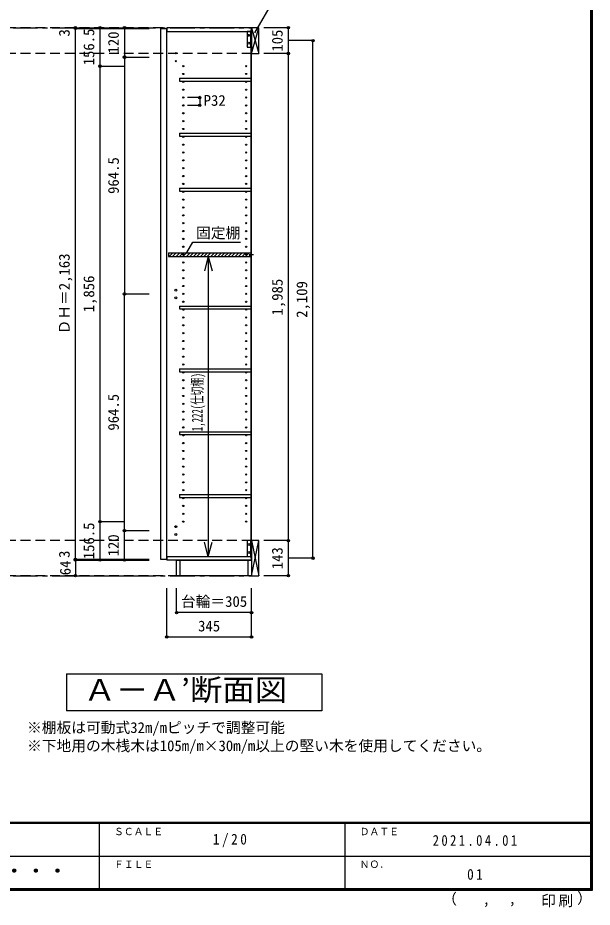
# Model space of a CAD drawing. Units: millimetres at full size, sheet at 1:20. Extents: x -3893 to 3907, y -2871 to 2783.
# Drawn here: x 1568 to 3907, y -2871 to 753 of the extents above; entities that cross this region are included whole.
import ezdxf
from ezdxf.enums import TextEntityAlignment as Align

# ---------------------------------------------------------------- set-up
doc = ezdxf.new("R2010")
doc.units = ezdxf.units.MM
doc.header["$LTSCALE"] = 20
doc.header["$PDMODE"] = 32
doc.header["$PDSIZE"] = 10
doc.linetypes.add('CHAIN1', pattern=[8, 5, -1, 1, -1])
doc.linetypes.add('DASHED2', pattern=[3, 2, -1])
for name, color, linetype in [('0-1_本体', 2, 'Continuous'), ('0-2_扉', 3, 'Continuous'), ('0-4_棚', 3, 'Continuous'), ('0-5_ダボ', 7, 'Continuous'), ('0-6_桟木', 3, 'Continuous'), ('0-9_', 7, 'Continuous'), ('0-A_文字', 7, 'Continuous'), ('0-B_寸法', 4, 'Continuous'), ('0-C_ハッチ', 4, 'Continuous'), ('F-1_枠', 6, 'Continuous'), ('F-A_文字', 7, 'Continuous')]:
    doc.layers.add(name, color=color, linetype=linetype)
doc.styles.add('ＭＳ ゴシック', font='')
doc.styles.get('ＭＳ ゴシック').set_extended_font_data('MS Gothic')

msp = doc.modelspace()

# ---------------------------------------------------------------- linework, layer by layer
at = {"layer": '0-1_本体'}
for p, q in [((2174.8, 712.33), (2174.8, 697.33)), ((2519.8, 712.33), (2174.8, 712.33)), ((2174.8, 697.33), (2516.8, 697.33)), ((2516.8, 704.33), (2519.8, 704.33)), ((2516.8, 704.33), (2516.8, -1448.67)), ((2518.8, 704.33), (2518.8, -1448.67)), ((2519.8, 704.33), (2519.8, 712.33)), ((2174.8, -1441.67), (2174.8, -1456.67)), ((2174.8, -1441.67), (2516.8, -1441.67)), ((2516.8, -1448.67), (2519.8, -1448.67)), ((2519.8, -1448.67), (2519.8, -1456.67)), ((2519.8, -1456.67), (2174.8, -1456.67))]:
    msp.add_line(p, q, dxfattribs=at)
at = {"layer": '0-1_本体', "color": 7}
msp.add_line((2519.8, -1456.67), (2519.8, 712.33), dxfattribs=at)
at = {"layer": '0-2_扉', "color": 2}
for p, q in [((2149.8, 709.33), (2173.8, 709.33)), ((2149.8, 709.33), (2149.8, -1453.67)), ((2173.8, 709.33), (2173.8, -1453.67)), ((2149.8, -1453.67), (2173.8, -1453.67))]:
    msp.add_line(p, q, dxfattribs=at)
at = {"layer": '0-4_棚', "color": 2}
for p, q in [((2226.8, 506.33), (2516.8, 506.33)), ((2226.8, 282.33), (2516.8, 282.33)), ((2226.8, 282.33), (2226.8, 270.33)), ((2226.8, 270.33), (2516.8, 270.33)), ((2226.8, 58.33), (2516.8, 58.33)), ((2226.8, 58.33), (2226.8, 46.33)), ((2226.8, 46.33), (2516.8, 46.33)), ((2181.8, -204.67), (2516.8, -204.67)), ((2181.8, -204.67), (2181.8, -219.67)), ((2181.8, -219.67), (2516.8, -219.67)), ((2226.8, -421.67), (2516.8, -421.67)), ((2226.8, -421.67), (2226.8, -433.67)), ((2226.8, -433.67), (2516.8, -433.67)), ((2226.8, -677.67), (2516.8, -677.67)), ((2226.8, -677.67), (2226.8, -689.67)), ((2226.8, -689.67), (2516.8, -689.67)), ((2226.8, -933.67), (2516.8, -933.67)), ((2226.8, -933.67), (2226.8, -945.67)), ((2226.8, -945.67), (2516.8, -945.67)), ((2226.8, -1189.67), (2226.8, -1201.67)), ((2226.8, -1189.67), (2516.8, -1189.67)), ((2226.8, -1201.67), (2516.8, -1201.67))]:
    msp.add_line(p, q, dxfattribs=at)
msp.add_lwpolyline([(2226.8, 506.33), (2226.8, 494.33), (2516.8, 494.33)], dxfattribs=at)
at = {"layer": '0-5_ダボ'}
for centre, radius in [((2211.8, 608.33), 2.5), ((2211.8, 576.33), 2.5), ((2241.8, 555.83), 2.5), ((2497.8, 555.83), 2.5), ((2241.8, 523.83), 2.5), ((2497.8, 523.83), 2.5), ((2241.8, 491.83), 2.5), ((2497.8, 491.83), 2.5), ((2241.8, 459.83), 2.5), ((2497.8, 459.83), 2.5), ((2241.8, 427.83), 2.5), ((2497.8, 427.83), 2.5), ((2241.8, 395.83), 2.5), ((2241.8, 363.83), 2.5), ((2497.8, 395.83), 2.5), ((2497.8, 363.83), 2.5), ((2241.8, 331.83), 2.5), ((2497.8, 331.83), 2.5), ((2241.8, 299.83), 2.5), ((2497.8, 299.83), 2.5), ((2241.8, 267.83), 2.5), ((2497.8, 267.83), 2.5), ((2241.8, 235.83), 2.5), ((2497.8, 235.83), 2.5), ((2241.8, 203.83), 2.5), ((2497.8, 203.83), 2.5), ((2241.8, 171.83), 2.5), ((2497.8, 171.83), 2.5), ((2241.8, 139.83), 2.5), ((2241.8, 107.83), 2.5), ((2497.8, 139.83), 2.5), ((2497.8, 107.83), 2.5), ((2241.8, 75.83), 2.5), ((2497.8, 75.83), 2.5), ((2241.8, 43.83), 2.5), ((2497.8, 43.83), 2.5), ((2241.8, 11.83), 2.5), ((2497.8, 11.83), 2.5), ((2241.8, -20.17), 2.5), ((2497.8, -20.17), 2.5), ((2241.8, -52.17), 2.5), ((2497.8, -52.17), 2.5), ((2241.8, -84.17), 2.5), ((2497.8, -84.17), 2.5), ((2241.8, -116.17), 2.5), ((2497.8, -116.17), 2.5), ((2241.8, -148.17), 2.5), ((2241.8, -180.17), 2.5), ((2497.8, -148.17), 2.5), ((2497.8, -180.17), 2.5), ((2241.8, -212.17), 2.5), ((2497.8, -212.17), 2.5), ((2241.8, -244.17), 2.5), ((2497.8, -244.17), 2.5), ((2241.8, -276.17), 2.5), ((2497.8, -276.17), 2.5), ((2241.8, -308.17), 2.5), ((2497.8, -308.17), 2.5), ((2211.8, -356.62), 4), ((2241.8, -340.17), 2.5), ((2497.8, -340.17), 2.5), ((2211.8, -388.62), 4), ((2241.8, -372.17), 2.5), ((2497.8, -372.17), 2.5), ((2241.8, -404.17), 2.5), ((2241.8, -436.17), 2.5), ((2497.8, -404.17), 2.5), ((2497.8, -436.17), 2.5), ((2241.8, -468.17), 2.5), ((2497.8, -468.17), 2.5), ((2241.8, -500.17), 2.5), ((2497.8, -500.17), 2.5), ((2241.8, -532.17), 2.5), ((2497.8, -532.17), 2.5), ((2241.8, -564.17), 2.5), ((2497.8, -564.17), 2.5), ((2241.8, -596.17), 2.5), ((2497.8, -596.17), 2.5), ((2241.8, -628.17), 2.5), ((2497.8, -628.17), 2.5), ((2241.8, -660.17), 2.5), ((2497.8, -660.17), 2.5), ((2241.8, -692.17), 2.5), ((2241.8, -724.17), 2.5), ((2497.8, -692.17), 2.5), ((2497.8, -724.17), 2.5), ((2241.8, -756.17), 2.5), ((2497.8, -756.17), 2.5), ((2241.8, -788.17), 2.5), ((2497.8, -788.17), 2.5), ((2241.8, -820.17), 2.5), ((2497.8, -820.17), 2.5), ((2241.8, -852.17), 2.5), ((2497.8, -852.17), 2.5), ((2241.8, -884.17), 2.5), ((2497.8, -884.17), 2.5), ((2241.8, -916.17), 2.5), ((2497.8, -916.17), 2.5), ((2241.8, -948.17), 2.5), ((2241.8, -980.17), 2.5), ((2497.8, -948.17), 2.5), ((2497.8, -980.17), 2.5), ((2241.8, -1012.17), 2.5), ((2497.8, -1012.17), 2.5), ((2241.8, -1044.17), 2.5), ((2497.8, -1044.17), 2.5), ((2241.8, -1076.17), 2.5), ((2497.8, -1076.17), 2.5), ((2241.8, -1108.17), 2.5), ((2497.8, -1108.17), 2.5), ((2241.8, -1140.17), 2.5), ((2497.8, -1140.17), 2.5), ((2241.8, -1172.17), 2.5), ((2497.8, -1172.17), 2.5), ((2241.8, -1204.17), 2.5), ((2497.8, -1204.17), 2.5), ((2241.8, -1236.17), 2.5), ((2241.8, -1268.17), 2.5), ((2497.8, -1236.17), 2.5), ((2497.8, -1268.17), 2.5), ((2241.8, -1300.17), 2.5), ((2497.8, -1300.17), 2.5), ((2211.8, -1320.67), 4), ((2211.8, -1352.67), 4)]:
    msp.add_circle(centre, radius, dxfattribs=at)
at = {"layer": '0-6_桟木'}
for p, q in [((2501.8, 697.33), (2501.8, 633.33)), ((2516.8, 697.33), (2501.8, 697.33)), ((2516.8, 633.33), (2516.8, 697.33)), ((2519.8, 712.33), (2519.8, 607.33)), ((2549.8, 712.33), (2519.8, 712.33)), ((2549.8, 607.33), (2549.8, 712.33)), ((2501.8, 633.33), (2516.8, 633.33)), ((2519.8, 607.33), (2549.8, 607.33)), ((2501.8, -1377.67), (2501.8, -1441.67)), ((2516.8, -1377.67), (2501.8, -1377.67)), ((2516.8, -1441.67), (2516.8, -1377.67)), ((2519.8, -1377.67), (2519.8, -1520.67)), ((2549.8, -1377.67), (2519.8, -1377.67)), ((2549.8, -1520.67), (2549.8, -1377.67)), ((2501.8, -1441.67), (2516.8, -1441.67)), ((2519.8, -1520.67), (2549.8, -1520.67))]:
    msp.add_line(p, q, dxfattribs=at)
at = {"layer": '0-6_桟木', "color": 2}
for p, q in [((2519.8, 712.33), (2519.8, 676.33)), ((2519.8, -1377.67), (2519.8, -1451.67))]:
    msp.add_line(p, q, dxfattribs=at)
at = {"layer": '0-6_桟木', "color": 7}
for p, q in [((2519.8, 676.33), (2519.8, 712.33)), ((2519.8, 607.33), (2549.8, 712.33)), ((2519.8, 712.33), (2549.8, 607.33)), ((2519.8, -1451.67), (2519.8, -1377.67)), ((2519.8, -1520.67), (2549.8, -1377.67)), ((2519.8, -1377.67), (2549.8, -1520.67))]:
    msp.add_line(p, q, dxfattribs=at)
for centre in [(2509.3, 681.33), (2509.3, 649.33), (2509.3, -1393.67), (2509.3, -1425.67)]:
    msp.add_circle(centre, 4, dxfattribs=at)
at = {"layer": '0-9_'}
for p, q in [((2519.8, 671.33), (2519.8, 607.33)), ((2229.8, -1520.67), (2229.8, -1456.67)), ((2504.8, -1456.67), (2504.8, -1520.67)), ((2519.8, -1456.67), (2519.8, -1520.67))]:
    msp.add_line(p, q, dxfattribs=at)
msp.add_lwpolyline([(2519.8, -1520.67), (2214.8, -1520.67), (2214.8, -1456.67), (2519.8, -1456.67)], dxfattribs=at)
at = {"layer": '0-A_文字', "linetype": 'CHAIN1'}
for p, q in [((-2931.2, 712.33), (2519.8, 712.33)), ((-2931.2, -1520.67), (2519.8, -1520.67))]:
    msp.add_line(p, q, dxfattribs=at)
at = {"layer": '0-A_文字'}
for p, q in [((2256.48, -203.13), (2280.83, -160.95)), ((2280.83, -160.95), (2474.81, -160.95)), ((1766.3, -1920.67), (2806.3, -1920.67)), ((1766.3, -1920.67), (1766.3, -2070.67)), ((2806.3, -1920.67), (2806.3, -2070.67)), ((2806.3, -2070.67), (1766.3, -2070.67))]:
    msp.add_line(p, q, dxfattribs=at)
msp.add_lwpolyline([(2533.27, 690.87), (2610.3, 824.29), (2903.32, 824.29)], dxfattribs=at)
at = {"layer": '0-B_寸法', "linetype": 'DASHED2'}
for p, q in [((2519.8, 712.33), (-2931.2, 712.33)), ((2519.8, 607.33), (-2931.2, 607.33)), ((2519.8, -1377.67), (-2931.2, -1377.67)), ((2519.8, -1520.67), (-2931.2, -1520.67))]:
    msp.add_line(p, q, dxfattribs=at)
at = {"layer": '0-B_寸法'}
for p, q in [((1802.8, 712.33), (2102.8, 712.33)), ((1802.8, 709.33), (1802.8, 712.33)), ((1802.8, 712.33), (1802.8, 709.33)), ((1802.8, 712.33), (1902.8, 712.33)), ((1802.8, -1453.67), (1802.8, 709.33)), ((1802.8, 709.33), (1902.8, 709.33)), ((1902.8, 712.33), (1902.8, 555.83)), ((2002.8, 712.33), (2002.8, 592.33)), ((2669.8, 712.33), (2569.8, 712.33)), ((2669.8, 607.33), (2669.8, 712.33)), ((2769.8, 659.83), (2669.8, 659.83)), ((2769.8, -1449.17), (2769.8, 659.83)), ((2002.8, 592.33), (2002.8, -372.17)), ((2002.8, 592.33), (2102.8, 592.33)), ((2669.8, 607.33), (2569.8, 607.33)), ((2669.8, -1377.67), (2669.8, 607.33)), ((1902.8, 555.83), (1902.8, -1300.17)), ((1902.8, 555.83), (2002.8, 555.83)), ((2308.8, 427.83), (2258.8, 427.83)), ((2343.85, -219.67), (2343.85, -1441.67)), ((2002.8, -372.17), (2102.8, -372.17)), ((2002.8, -1336.67), (2002.8, -372.17)), ((1902.8, -1300.17), (1902.8, -1456.67)), ((1902.8, -1300.17), (2002.8, -1300.17)), ((2002.8, -1336.67), (2102.8, -1336.67)), ((2002.8, -1456.67), (2002.8, -1336.67)), ((2669.8, -1377.67), (2569.8, -1377.67)), ((2669.8, -1520.67), (2669.8, -1377.67)), ((2769.8, -1449.17), (2669.8, -1449.17)), ((1802.8, -1456.67), (1802.8, -1453.67)), ((1802.8, -1453.67), (2102.8, -1453.67)), ((1802.8, -1453.67), (1902.8, -1453.67)), ((1802.8, -1456.67), (1802.8, -1453.67)), ((1802.8, -1456.67), (2102.8, -1456.67)), ((1802.8, -1456.67), (2102.8, -1456.67)), ((1802.8, -1456.67), (1802.8, -1520.67)), ((1802.8, -1456.67), (1902.8, -1456.67)), ((1802.8, -1520.67), (2102.8, -1520.67)), ((2669.8, -1520.67), (2569.8, -1520.67)), ((2174.8, -1770.67), (2174.8, -1570.67)), ((2214.8, -1670.67), (2214.8, -1570.67)), ((2519.8, -1770.67), (2519.8, -1570.67)), ((2519.8, -1670.67), (2214.8, -1670.67)), ((2519.8, -1770.67), (2174.8, -1770.67))]:
    msp.add_line(p, q, dxfattribs=at)
at = {"layer": '0-B_寸法', "color": 7}
for p, q in [((2510.55, -212.17), (2527.32, -212.17)), ((2343.85, -219.67), (2328.32, -277.62)), ((2343.85, -219.67), (2359.38, -277.62)), ((2343.85, -1441.67), (2328.32, -1383.71)), ((2343.85, -1441.67), (2359.38, -1383.71))]:
    msp.add_line(p, q, dxfattribs=at)
at = {"layer": '0-B_寸法'}
for points in [[(1802.8, -1453.67), (1802.8, 709.33), (2102.8, 709.33)], [(2308.8, 427.83), (2308.8, 395.83), (2258.8, 395.83)]]:
    msp.add_lwpolyline(points, dxfattribs=at)
at = {"layer": '0-B_寸法', "color": 7}
for p in [(1802.8, 712.33), (1802.8, 712.33), (1802.8, 709.33), (1802.8, 709.33), (1902.8, 712.33), (2002.8, 712.33), (2669.8, 712.33), (2769.8, 659.83), (2002.8, 592.33), (2669.8, 607.33), (1902.8, 555.83), (2308.8, 427.83), (2308.8, 395.83), (2002.8, -372.17), (1902.8, -1300.17), (2002.8, -1336.67), (2669.8, -1377.67), (1802.8, -1453.67), (1802.8, -1453.67), (2769.8, -1449.17), (1802.8, -1456.67), (1802.8, -1456.67), (1902.8, -1456.67), (2002.8, -1456.67), (1802.8, -1520.67), (2669.8, -1520.67), (2214.8, -1670.67), (2519.8, -1670.67), (2174.8, -1770.67), (2519.8, -1770.67)]:
    msp.add_point(p, dxfattribs=at)
at = {"layer": '0-C_ハッチ'}
for p, q in [((2181.8, -207.89), (2185.02, -204.67)), ((2184.16, -219.67), (2199.16, -204.67)), ((2198.31, -219.67), (2213.31, -204.67)), ((2212.45, -219.67), (2227.45, -204.67)), ((2226.59, -219.67), (2241.59, -204.67)), ((2240.73, -219.67), (2255.73, -204.67)), ((2254.87, -219.67), (2269.87, -204.67)), ((2269.02, -219.67), (2284.02, -204.67)), ((2283.16, -219.67), (2298.16, -204.67)), ((2297.3, -219.67), (2312.3, -204.67)), ((2311.44, -219.67), (2326.44, -204.67)), ((2325.59, -219.67), (2340.59, -204.67)), ((2339.73, -219.67), (2354.73, -204.67)), ((2353.87, -219.67), (2368.87, -204.67)), ((2368.01, -219.67), (2383.01, -204.67)), ((2382.15, -219.67), (2397.15, -204.67)), ((2396.3, -219.67), (2411.3, -204.67)), ((2410.44, -219.67), (2425.44, -204.67)), ((2424.58, -219.67), (2439.58, -204.67)), ((2438.72, -219.67), (2453.72, -204.67)), ((2452.86, -219.67), (2467.86, -204.67)), ((2467.01, -219.67), (2482.01, -204.67)), ((2481.15, -219.67), (2496.15, -204.67)), ((2495.29, -219.67), (2510.29, -204.67)), ((2509.43, -219.67), (2516.8, -212.3))]:
    msp.add_line(p, q, dxfattribs=at)
at = {"layer": 'F-1_枠'}
for p, q in [((3899.95, 2783.33), (3899.95, -2803.33)), ((3903.28, 2783.33), (3903.28, -2803.33)), ((3906.61, 2783.33), (3906.61, -2803.33)), ((3906.61, -2526.67), (-3893.39, -2526.67)), ((3906.61, -2530), (-3893.39, -2530)), ((1899.94, -2530), (1899.94, -2796.67)), ((2899.95, -2530), (2899.95, -2796.67)), ((6.61, -2663.33), (3899.95, -2663.34)), ((3906.61, -2796.67), (-3893.39, -2796.67)), ((3906.61, -2800), (-3893.39, -2800)), ((3906.61, -2803.33), (-3893.39, -2803.33))]:
    msp.add_line(p, q, dxfattribs=at)

# ---------------------------------------------------------------- texts
at = {"layer": '0-A_文字', "style": 'ＭＳ ゴシック'}
for s, p in [('固定棚', (2293.97, -158.82)), ('※棚板は可動式32m/mピッチで調整可能', (1605.99, -2174.48)), ('※下地用の木桟木は105m/m×30m/m以上の堅い木を使用してください。', (1605.99, -2248.62))]:
    msp.add_text(s, height=43.99, dxfattribs=at).set_placement(p, align=Align.BOTTOM_LEFT)
at = {"layer": '0-A_文字', "style": 'ＭＳ ゴシック', "width": 1.1}
msp.add_text('Ａ－Ａ’断面図', height=87.98, dxfattribs=at).set_placement((1836.3, -2055.67), align=Align.BOTTOM_LEFT)
at = {"layer": '0-B_寸法', "color": 7, "style": 'ＭＳ ゴシック'}
for s, p in [('3', (1792.8, 676.47)), ('3', (1792.8, 676.47)), ('156.5', (1892.8, 559.08)), ('120', (1992.8, 607.33)), ('105', (2659.8, 614.83)), ('964.5', (1992.8, 35.08)), ('ＤＨ＝2,163', (1792.8, -537.17)), ('ＤＨ＝2,163', (1792.8, -537.17)), ('1,856', (1892.8, -447.17)), ('1,985', (2659.8, -460.17)), ('2,109', (2759.8, -469.67)), ('964.5', (1992.8, -929.42)), ('156.5', (1892.8, -1453.42)), ('120', (1992.8, -1441.67)), ('143', (2659.8, -1494.17)), ('3', (1792.8, -1448.1)), ('3', (1792.8, -1448.1)), ('64', (1796.8, -1518.67))]:
    msp.add_text(s, height=43.99, rotation=90, dxfattribs=at).set_placement(p, align=Align.BOTTOM_LEFT)
for s, p in [('P32', (2325.05, 380.98)), ('台輪＝305', (2232.3, -1660.67)), ('345', (2302.3, -1760.67))]:
    msp.add_text(s, height=43.99, dxfattribs=at).set_placement(p, align=Align.BOTTOM_LEFT)
at = {"layer": '0-B_寸法', "color": 7, "style": 'ＭＳ ゴシック', "width": 0.6}
msp.add_text('1,222(仕切棚)', height=43.99, rotation=90, dxfattribs=at).set_placement((2333.85, -931.67), align=Align.BOTTOM_LEFT)
at = {"layer": 'F-A_文字', "style": 'ＭＳ ゴシック'}
for s, height, p in [('ＳＣＡＬＥ', 29.33, (1959.94, -2586.67)), ('ＤＡＴＥ', 29.33, (2959.95, -2586.67)), ('ＦＩＬＥ', 29.33, (1959.94, -2720)), ('ＮＯ．', 29.33, (2959.95, -2720)), ('（', 43.99, (3295.97, -2872.21)), ('）', 43.99, (3845.55, -2869.42)), (',', 43.99, (3460.8, -2872.21)), (',', 43.99, (3566.74, -2870.35))]:
    msp.add_text(s, height=height, dxfattribs=at).set_placement(p, align=Align.BOTTOM_LEFT)
at = {"layer": 'F-A_文字', "style": 'ＭＳ ゴシック', "width": 1.1}
msp.add_text('ウッドワン・・・', height=58.65, dxfattribs=at).set_placement((1069.94, -2770), align=Align.BOTTOM_LEFT)
at = {"layer": 'F-A_文字', "char_height": 43.99, "attachment_point": 7, "style": 'ＭＳ ゴシック'}
for s, insert in [('\\T1.38;\\W0.9;1/20', (2362.45, -2626.67)), ('\\T1.39;\\W0.85;2021.04.01', (3257.45, -2621.67)), ('\\T1.36;\\W0.9;01', (3397.45, -2760)), ('\\T1.17;印刷', (3698.71, -2871.28))]:
    msp.add_mtext(s, dxfattribs=dict(at, insert=insert))

doc.saveas('drawing.dxf')
